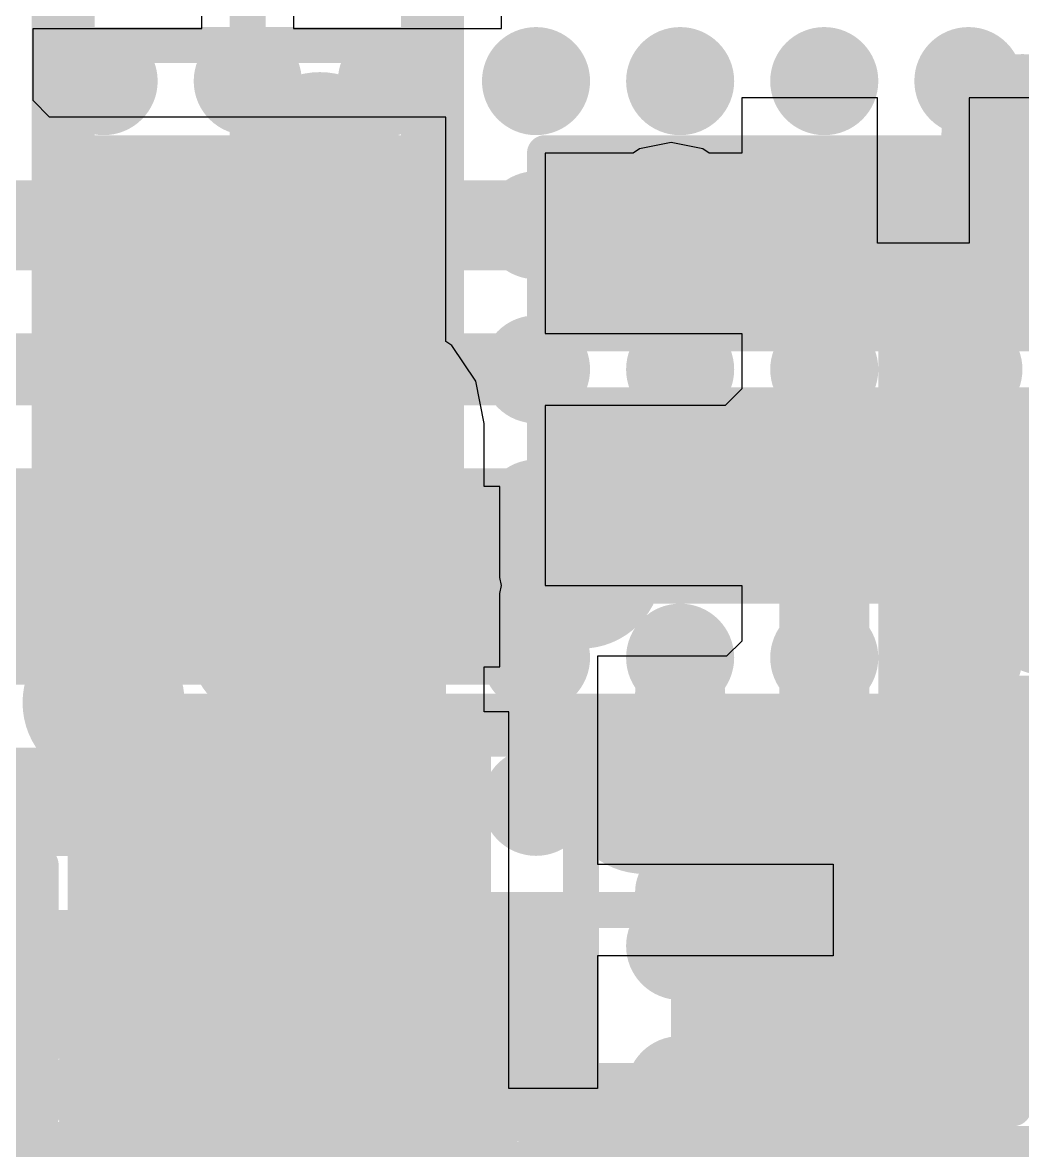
# Model space of a CAD drawing. Header units: millimetres. Extents: x 15 to 120, y 22 to 104.
# Drawn here: x 59.575 to 62.35, y 60.833 to 63.963 of the extents above; entities that cross this region are included whole.
import ezdxf

# ---------------------------------------------------------------- set-up
doc = ezdxf.new("R2010")
doc.units = ezdxf.units.MM
for name, color, linetype in [('BottomLayer', 5, 'Continuous'), ('BottomOverlay', 54, 'Continuous'), ('BottomPaste', 16, 'Continuous'), ('BottomSolder', 6, 'Continuous'), ('Mechanical13', 56, 'Continuous'), ('Mechanical15', 56, 'Continuous'), ('MultiLayer', 9, 'Continuous'), ('TopLayer', 1, 'Continuous'), ('TopPaste', 8, 'Continuous'), ('TopSolder', 216, 'Continuous')]:
    doc.layers.add(name, color=color, linetype=linetype)

msp = doc.modelspace()

# ---------------------------------------------------------------- linework, layer by layer
at = {"layer": 'BottomLayer'}
for p, q in [((60.073, 63.946), (60.073, 64.6)), ((60.327, 64.473), (60.327, 63.946)), ((60.904, 63.946), (60.904, 64.473)), ((59.604, 63.746), (59.604, 63.946)), ((59.604, 63.946), (60.073, 63.946)), ((60.327, 63.946), (60.904, 63.946)), ((59.65, 63.7), (59.604, 63.746)), ((61.948, 63.754), (61.571, 63.754)), ((61.571, 63.754), (61.571, 63.6)), ((61.948, 63.35), (61.948, 63.754)), ((62.496, 63.754), (62.202, 63.754)), ((62.202, 63.754), (62.202, 63.35)), ((60.75, 63.7), (59.65, 63.7)), ((59.65, 63.7), (59.65, 63.7)), ((59.65, 63.7), (59.65, 63.7)), ((60.75, 63.0772), (60.75, 63.7)), ((61.2872, 63.6119), (61.2693, 63.6)), ((61.375, 63.6294), (61.2872, 63.6119)), ((61.4628, 63.6119), (61.375, 63.6294)), ((61.4807, 63.6), (61.4628, 63.6119)), ((61.2693, 63.6), (61.025, 63.6)), ((61.025, 63.6), (61.025, 63.1)), ((61.571, 63.6), (61.4807, 63.6)), ((62.202, 63.35), (61.948, 63.35)), ((60.7663, 63.0663), (60.75, 63.0772)), ((61.025, 63.1), (61.571, 63.1)), ((61.571, 63.1), (61.571, 62.946)), ((60.8326, 62.9671), (60.7663, 63.0663)), ((60.8559, 62.85), (60.8326, 62.9671)), ((61.571, 62.946), (61.525, 62.9)), ((61.571, 62.946), (61.571, 62.946)), ((61.571, 62.946), (61.571, 62.946)), ((61.525, 62.9), (61.025, 62.9)), ((61.025, 62.9), (61.025, 62.4)), ((60.8559, 62.675), (60.8559, 62.85)), ((60.9, 62.675), (60.8559, 62.675)), ((60.9, 62.4222), (60.9, 62.675)), ((60.9044, 62.4), (60.9, 62.4222)), ((60.9, 62.3778), (60.9044, 62.4)), ((61.025, 62.4), (61.571, 62.4)), ((61.571, 62.4), (61.571, 62.246)), ((60.9, 62.175), (60.9, 62.3778)), ((61.571, 62.246), (61.529, 62.204)), ((61.571, 62.246), (61.571, 62.246)), ((61.571, 62.246), (61.571, 62.246)), ((61.529, 62.204), (61.171, 62.204)), ((61.171, 62.204), (61.171, 61.627)), ((60.8559, 62.05), (60.8559, 62.175)), ((60.8559, 62.175), (60.9, 62.175)), ((60.925, 62.05), (60.8559, 62.05)), ((60.925, 61.004), (60.925, 62.05)), ((61.171, 61.627), (61.825, 61.627)), ((61.825, 61.627), (61.825, 61.373)), ((61.825, 61.373), (61.171, 61.373)), ((61.171, 61.373), (61.171, 61.004)), ((61.171, 61.004), (60.925, 61.004))]:
    msp.add_line(p, q, dxfattribs=at)
for points, const_width in [([(62.45, 63.35), (62.775, 63.675)], 0.25), ([(62.075, 63.35), (62.202, 63.35)], 0.25), ([(62.075, 62.65), (62.075, 63.35)], 0.25), ([(62.075, 63.35), (62.45, 63.35)], 0.25), ([(62.202, 63.35), (62.45, 63.35)], 0.25), ([(62.45, 63.35), (62.45, 63.35)], 0.25), ([(60.2, 63.2), (60.55, 62.85)], 0.3), ([(60.55, 62.425), (60.55, 62.85)], 0.4), ([(62.075, 62.65), (62.15, 62.65)], 0.25), ([(62.075, 61.75), (62.075, 62.65)], 0.25), ([(60.55, 61.85), (60.55, 62.425)], 0.4), ([(59.25, 62.425), (59.85, 62.425)], 0.25), ([(62.1, 62.025), (62.9, 62.025)], 0.25), ([(60.2, 61.5), (60.55, 61.85)], 0.3), ([(59.05, 61.8), (59.9, 61.8)], 0.3), ([(59.9, 61.8), (60.2, 61.5)], 0.3), ([(61.825, 61.5), (62.075, 61.75)], 0.25), ([(59.975, 61.275), (60.2, 61.5)], 0.3), ([(60.2, 61.5), (60.55, 61.15)], 0.3), ([(59.225, 61.275), (59.975, 61.275)], 0.3), ([(60.55, 60.6), (60.55, 61.15)], 0.3)]:
    msp.add_lwpolyline(points, dxfattribs=dict(at, const_width=const_width))
for points, const_width in [([(61.3125, 63.4, 1), (61.4375, 63.4, 1)], 0.125), ([(61.8855, 63.35, 1), (62.0105, 63.35, 1)], 0.125), ([(62.0125, 63.35, 1), (62.1375, 63.35, 1)], 0.125), ([(62.0125, 63.35, 1), (62.1375, 63.35, 1)], 0.125), ([(62.0125, 63.35, 1), (62.1375, 63.35, 1)], 0.125), ([(62.1395, 63.35, 1), (62.2645, 63.35, 1)], 0.125), ([(62.1395, 63.35, 1), (62.2645, 63.35, 1)], 0.125), ([(62.1395, 63.35, 1), (62.2645, 63.35, 1)], 0.125), ([(62.3875, 63.35, 1), (62.5125, 63.35, 1)], 0.125), ([(62.3875, 63.35, 1), (62.5125, 63.35, 1)], 0.125), ([(62.3875, 63.35, 1), (62.5125, 63.35, 1)], 0.125), ([(62.3875, 63.35, 1), (62.5125, 63.35, 1)], 0.125), ([(62.3875, 63.35, 1), (62.5125, 63.35, 1)], 0.125), ([(60.125, 63.2, 1), (60.275, 63.2, 1)], 0.15), ([(59.9625, 62.925, 1), (60.0875, 62.925, 1)], 0.125), ([(60.2125, 62.925, 1), (60.3375, 62.925, 1)], 0.125), ([(60.45, 62.85, 1), (60.65, 62.85, 1)], 0.2), ([(60.4625, 62.925, 1), (60.5875, 62.925, 1)], 0.125), ([(60.475, 62.85, 1), (60.625, 62.85, 1)], 0.15), ([(61.2625, 62.65, 1), (61.3875, 62.65, 1)], 0.125), ([(61.8375, 62.65, 1), (61.9625, 62.65, 1)], 0.125), ([(62.0125, 62.65, 1), (62.1375, 62.65, 1)], 0.125), ([(62.0125, 62.65, 1), (62.1375, 62.65, 1)], 0.125), ([(62.0125, 62.65, 1), (62.1375, 62.65, 1)], 0.125), ([(62.0875, 62.65, 1), (62.2125, 62.65, 1)], 0.125), ([(62.0875, 62.65, 1), (62.2125, 62.65, 1)], 0.125), ([(60.45, 62.425, 1), (60.65, 62.425, 1)], 0.2), ([(60.45, 62.425, 1), (60.65, 62.425, 1)], 0.2), ([(59.7875, 62.425, 1), (59.9125, 62.425, 1)], 0.125), ([(59.6625, 62.4, 1), (59.7875, 62.4, 1)], 0.125), ([(59.9125, 62.4, 1), (60.0375, 62.4, 1)], 0.125), ([(60.3625, 62.4, 1), (60.4875, 62.4, 1)], 0.125), ([(60.6125, 62.4, 1), (60.7375, 62.4, 1)], 0.125), ([(62.0375, 62.025, 1), (62.1625, 62.025, 1)], 0.125), ([(60.45, 61.85, 1), (60.65, 61.85, 1)], 0.2), ([(60.475, 61.85, 1), (60.625, 61.85, 1)], 0.15), ([(61.7875, 61.85, 1), (61.9125, 61.85, 1)], 0.125), ([(62.0375, 61.85, 1), (62.1625, 61.85, 1)], 0.125), ([(59.825, 61.8, 1), (59.975, 61.8, 1)], 0.15), ([(59.825, 61.8, 1), (59.975, 61.8, 1)], 0.15), ([(61.5125, 61.825, 1), (61.6375, 61.825, 1)], 0.125), ([(60.1125, 61.8, 1), (60.2375, 61.8, 1)], 0.125), ([(60.5375, 61.8, 1), (60.6625, 61.8, 1)], 0.125), ([(62.0125, 61.75, 1), (62.1375, 61.75, 1)], 0.125), ([(62.0125, 61.75, 1), (62.1375, 61.75, 1)], 0.125), ([(61.5125, 61.575, 1), (61.6375, 61.575, 1)], 0.125), ([(62.0375, 61.575, 1), (62.1625, 61.575, 1)], 0.125), ([(60.0625, 61.55, 1), (60.1875, 61.55, 1)], 0.125), ([(60.125, 61.5, 1), (60.275, 61.5, 1)], 0.15), ([(60.125, 61.5, 1), (60.275, 61.5, 1)], 0.15), ([(60.125, 61.5, 1), (60.275, 61.5, 1)], 0.15), ([(60.125, 61.5, 1), (60.275, 61.5, 1)], 0.15), ([(61.7625, 61.5, 1), (61.8875, 61.5, 1)], 0.125), ([(60.3375, 61.325, 1), (60.4625, 61.325, 1)], 0.125), ([(59.9, 61.275, 1), (60.05, 61.275, 1)], 0.15), ([(59.9, 61.275, 1), (60.05, 61.275, 1)], 0.15), ([(60.475, 61.15, 1), (60.625, 61.15, 1)], 0.15), ([(60.475, 61.15, 1), (60.625, 61.15, 1)], 0.15), ([(61.6375, 61.175, 1), (61.7625, 61.175, 1)], 0.125)]:
    msp.add_lwpolyline(points, format="xyb", close=True, dxfattribs=dict(at, const_width=const_width))
for points in [[(59.75, 62.8), (60.65, 62.8), (59.75, 63.6), (60.65, 63.6)], [(61.125, 63.5), (61.125, 63.2), (61.625, 63.5), (61.625, 63.2)], [(61.825, 63.5), (61.825, 63.2), (62.325, 63.5), (62.325, 63.2)], [(61.625, 62.5), (61.625, 62.8), (61.125, 62.5), (61.125, 62.8)], [(62.325, 62.5), (62.325, 62.8), (61.825, 62.5), (61.825, 62.8)], [(60.1, 62.275), (60.1, 62.575), (59.6, 62.275), (59.6, 62.575)], [(60.8, 62.275), (60.8, 62.575), (60.3, 62.275), (60.3, 62.575)], [(60.025, 61.95), (60.025, 61.05), (60.825, 61.95), (60.825, 61.05)], [(61.425, 61.95), (61.425, 61.05), (62.225, 61.95), (62.225, 61.05)]]:
    msp.add_solid(points, dxfattribs=at)
at = {"layer": 'BottomOverlay', "const_width": 0.2}
for points in [[(59.85, 62.5749), (60.55, 62.5749)], [(59.7999, 61.15), (59.7999, 61.85)]]:
    msp.add_lwpolyline(points, dxfattribs=at)
at = {"layer": 'BottomOverlay', "const_width": 0.1}
for points in [[(59.8, 62.5749, 1), (59.9, 62.5749, 1)], [(60.5, 62.5749, 1), (60.6, 62.5749, 1)], [(59.7499, 61.85, 1), (59.8499, 61.85, 1)], [(59.7499, 61.15, 1), (59.8499, 61.15, 1)]]:
    msp.add_lwpolyline(points, format="xyb", close=True, dxfattribs=at)
at = {"layer": 'BottomPaste'}
for points in [[(59.75, 62.8), (60.65, 62.8), (59.75, 63.6), (60.65, 63.6)], [(59.75, 62.8), (60.65, 62.8), (59.75, 63.6), (60.65, 63.6)], [(61.125, 63.5), (61.125, 63.2), (61.625, 63.5), (61.625, 63.2)], [(61.125, 63.5), (61.125, 63.2), (61.625, 63.5), (61.625, 63.2)], [(61.825, 63.5), (61.825, 63.2), (62.325, 63.5), (62.325, 63.2)], [(61.825, 63.5), (61.825, 63.2), (62.325, 63.5), (62.325, 63.2)], [(61.625, 62.5), (61.625, 62.8), (61.125, 62.5), (61.125, 62.8)], [(61.625, 62.5), (61.625, 62.8), (61.125, 62.5), (61.125, 62.8)], [(62.325, 62.5), (62.325, 62.8), (61.825, 62.5), (61.825, 62.8)], [(62.325, 62.5), (62.325, 62.8), (61.825, 62.5), (61.825, 62.8)], [(60.1, 62.275), (60.1, 62.575), (59.6, 62.275), (59.6, 62.575)], [(60.1, 62.275), (60.1, 62.575), (59.6, 62.275), (59.6, 62.575)], [(60.8, 62.275), (60.8, 62.575), (60.3, 62.275), (60.3, 62.575)], [(60.8, 62.275), (60.8, 62.575), (60.3, 62.275), (60.3, 62.575)], [(60.025, 61.95), (60.025, 61.05), (60.825, 61.95), (60.825, 61.05)], [(60.025, 61.95), (60.025, 61.05), (60.825, 61.95), (60.825, 61.05)], [(61.425, 61.95), (61.425, 61.05), (62.225, 61.95), (62.225, 61.05)], [(61.425, 61.95), (61.425, 61.05), (62.225, 61.95), (62.225, 61.05)]]:
    msp.add_solid(points, dxfattribs=at)
at = {"layer": 'BottomSolder'}
for points in [[(59.7, 62.75), (60.7, 62.75), (59.7, 63.65), (60.7, 63.65)], [(59.7, 62.75), (60.7, 62.75), (59.7, 63.65), (60.7, 63.65)], [(61.075, 63.55), (61.075, 63.15), (61.675, 63.55), (61.675, 63.15)], [(61.075, 63.55), (61.075, 63.15), (61.675, 63.55), (61.675, 63.15)], [(61.775, 63.55), (61.775, 63.15), (62.375, 63.55), (62.375, 63.15)], [(61.775, 63.55), (61.775, 63.15), (62.375, 63.55), (62.375, 63.15)], [(61.675, 62.45), (61.675, 62.85), (61.075, 62.45), (61.075, 62.85)], [(61.675, 62.45), (61.675, 62.85), (61.075, 62.45), (61.075, 62.85)], [(62.375, 62.45), (62.375, 62.85), (61.775, 62.45), (61.775, 62.85)], [(62.375, 62.45), (62.375, 62.85), (61.775, 62.45), (61.775, 62.85)], [(60.15, 62.225), (60.15, 62.625), (59.55, 62.225), (59.55, 62.625)], [(60.15, 62.225), (60.15, 62.625), (59.55, 62.225), (59.55, 62.625)], [(60.85, 62.225), (60.85, 62.625), (60.25, 62.225), (60.25, 62.625)], [(60.85, 62.225), (60.85, 62.625), (60.25, 62.225), (60.25, 62.625)], [(59.975, 62), (59.975, 61), (60.875, 62), (60.875, 61)], [(59.975, 62), (59.975, 61), (60.875, 62), (60.875, 61)], [(61.375, 62), (61.375, 61), (62.275, 62), (62.275, 61)], [(61.375, 62), (61.375, 61), (62.275, 62), (62.275, 61)], [(59.575, 60.975), (59.575, 61.575), (58.875, 60.975), (58.875, 61.575)], [(59.575, 60.975), (59.575, 61.575), (58.875, 60.975), (58.875, 61.575)]]:
    msp.add_solid(points, dxfattribs=at)
at = {"layer": 'Mechanical13', "const_width": 0.1}
for points in [[(59.725, 63.025), (59.725, 64.775)], [(60.675, 63.025), (60.675, 64.775)], [(61.41, 63.185), (61.41, 63.515)], [(61.41, 63.515), (62.04, 63.515)], [(62.04, 63.185), (62.04, 63.515)], [(61.41, 63.185), (62.04, 63.185)], [(59.725, 63.025), (60.675, 63.025)], [(61.41, 62.815), (62.04, 62.815)], [(61.41, 62.485), (61.41, 62.815)], [(62.04, 62.485), (62.04, 62.815)], [(59.885, 62.26), (59.885, 62.59)], [(59.885, 62.59), (60.515, 62.59)], [(60.515, 62.26), (60.515, 62.59)], [(61.41, 62.485), (62.04, 62.485)], [(59.885, 62.26), (60.515, 62.26)], [(60.25, 61.975), (62, 61.975)], [(60.25, 61.025), (60.25, 61.975)], [(62, 61.025), (62, 61.975)], [(60.25, 61.025), (62, 61.025)]]:
    msp.add_lwpolyline(points, dxfattribs=at)
at = {"layer": 'Mechanical13', "const_width": 0.05}
for points in [[(61.385, 63.515, 1), (61.435, 63.515, 1)], [(61.385, 63.515, 1), (61.435, 63.515, 1)], [(62.015, 63.515, 1), (62.065, 63.515, 1)], [(62.015, 63.515, 1), (62.065, 63.515, 1)], [(61.385, 63.185, 1), (61.435, 63.185, 1)], [(61.385, 63.185, 1), (61.435, 63.185, 1)], [(62.015, 63.185, 1), (62.065, 63.185, 1)], [(62.015, 63.185, 1), (62.065, 63.185, 1)], [(59.7, 63.025, 1), (59.75, 63.025, 1)], [(59.7, 63.025, 1), (59.75, 63.025, 1)], [(60.65, 63.025, 1), (60.7, 63.025, 1)], [(60.65, 63.025, 1), (60.7, 63.025, 1)], [(61.385, 62.815, 1), (61.435, 62.815, 1)], [(61.385, 62.815, 1), (61.435, 62.815, 1)], [(62.015, 62.815, 1), (62.065, 62.815, 1)], [(62.015, 62.815, 1), (62.065, 62.815, 1)], [(59.86, 62.59, 1), (59.91, 62.59, 1)], [(59.86, 62.59, 1), (59.91, 62.59, 1)], [(60.49, 62.59, 1), (60.54, 62.59, 1)], [(60.49, 62.59, 1), (60.54, 62.59, 1)], [(61.385, 62.485, 1), (61.435, 62.485, 1)], [(61.385, 62.485, 1), (61.435, 62.485, 1)], [(62.015, 62.485, 1), (62.065, 62.485, 1)], [(62.015, 62.485, 1), (62.065, 62.485, 1)], [(59.86, 62.26, 1), (59.91, 62.26, 1)], [(59.86, 62.26, 1), (59.91, 62.26, 1)], [(60.49, 62.26, 1), (60.54, 62.26, 1)], [(60.49, 62.26, 1), (60.54, 62.26, 1)], [(60.225, 61.975, 1), (60.275, 61.975, 1)], [(60.225, 61.975, 1), (60.275, 61.975, 1)], [(61.975, 61.975, 1), (62.025, 61.975, 1)], [(61.975, 61.975, 1), (62.025, 61.975, 1)], [(60.225, 61.025, 1), (60.275, 61.025, 1)], [(60.225, 61.025, 1), (60.275, 61.025, 1)], [(61.975, 61.025, 1), (62.025, 61.025, 1)], [(61.975, 61.025, 1), (62.025, 61.025, 1)]]:
    msp.add_lwpolyline(points, format="xyb", close=True, dxfattribs=at)
at = {"layer": 'Mechanical15', "const_width": 0.1}
for points in [[(59.65, 62.7), (59.65, 65.1)], [(60.75, 62.7), (60.75, 65.1)], [(60.2, 63.425), (60.2, 64.375)], [(59.725, 63.9), (60.675, 63.9)], [(61.025, 63.1), (61.025, 63.6)], [(61.025, 63.6), (62.425, 63.6)], [(61.725, 63.185), (61.725, 63.515)], [(61.56, 63.35), (61.89, 63.35)], [(61.025, 63.1), (62.425, 63.1)], [(61.025, 62.9), (62.425, 62.9)], [(61.025, 62.4), (61.025, 62.9)], [(61.725, 62.485), (61.725, 62.815)], [(59.65, 62.7), (60.75, 62.7)], [(59.5, 62.675), (60.9, 62.675)], [(60.9, 62.175), (60.9, 62.675)], [(61.56, 62.65), (61.89, 62.65)], [(60.2, 62.26), (60.2, 62.59)], [(60.035, 62.425), (60.365, 62.425)], [(61.025, 62.4), (62.425, 62.4)], [(59.5, 62.175), (60.9, 62.175)], [(59.925, 62.05), (62.325, 62.05)], [(59.925, 60.95), (59.925, 62.05)], [(62.325, 60.95), (62.325, 62.05)], [(61.125, 61.025), (61.125, 61.975)], [(57.825, 61.625), (59.625, 61.625)], [(59.625, 60.925), (59.625, 61.625)], [(60.65, 61.5), (61.6, 61.5)], [(57.825, 60.925), (59.625, 60.925)], [(59.925, 60.95), (62.325, 60.95)], [(59.5, 60.85), (60.9, 60.85)], [(60.9, 60.35), (60.9, 60.85)], [(61, 60.35), (61, 60.85)], [(61, 60.85), (62.4, 60.85)], [(62.4, 60.35), (62.4, 60.85)]]:
    msp.add_lwpolyline(points, dxfattribs=at)
at = {"layer": 'Mechanical15', "const_width": 0.05}
for points in [[(59.7, 63.9, 1), (59.75, 63.9, 1)], [(60.65, 63.9, 1), (60.7, 63.9, 1)], [(61, 63.6, 1), (61.05, 63.6, 1)], [(61, 63.6, 1), (61.05, 63.6, 1)], [(61.7, 63.515, 1), (61.75, 63.515, 1)], [(60.175, 63.425, 1), (60.225, 63.425, 1)], [(61.535, 63.35, 1), (61.585, 63.35, 1)], [(61.865, 63.35, 1), (61.915, 63.35, 1)], [(61.7, 63.185, 1), (61.75, 63.185, 1)], [(61, 63.1, 1), (61.05, 63.1, 1)], [(61, 63.1, 1), (61.05, 63.1, 1)], [(61, 62.9, 1), (61.05, 62.9, 1)], [(61, 62.9, 1), (61.05, 62.9, 1)], [(61.7, 62.815, 1), (61.75, 62.815, 1)], [(59.625, 62.7, 1), (59.675, 62.7, 1)], [(59.625, 62.7, 1), (59.675, 62.7, 1)], [(60.725, 62.7, 1), (60.775, 62.7, 1)], [(60.725, 62.7, 1), (60.775, 62.7, 1)], [(60.875, 62.675, 1), (60.925, 62.675, 1)], [(60.875, 62.675, 1), (60.925, 62.675, 1)], [(61.535, 62.65, 1), (61.585, 62.65, 1)], [(61.865, 62.65, 1), (61.915, 62.65, 1)], [(60.175, 62.59, 1), (60.225, 62.59, 1)], [(61.7, 62.485, 1), (61.75, 62.485, 1)], [(60.01, 62.425, 1), (60.06, 62.425, 1)], [(60.34, 62.425, 1), (60.39, 62.425, 1)], [(61, 62.4, 1), (61.05, 62.4, 1)], [(61, 62.4, 1), (61.05, 62.4, 1)], [(60.175, 62.26, 1), (60.225, 62.26, 1)], [(60.875, 62.175, 1), (60.925, 62.175, 1)], [(60.875, 62.175, 1), (60.925, 62.175, 1)], [(59.9, 62.05, 1), (59.95, 62.05, 1)], [(59.9, 62.05, 1), (59.95, 62.05, 1)], [(62.3, 62.05, 1), (62.35, 62.05, 1)], [(62.3, 62.05, 1), (62.35, 62.05, 1)], [(61.1, 61.975, 1), (61.15, 61.975, 1)], [(59.6, 61.625, 1), (59.65, 61.625, 1)], [(59.6, 61.625, 1), (59.65, 61.625, 1)], [(60.625, 61.5, 1), (60.675, 61.5, 1)], [(61.575, 61.5, 1), (61.625, 61.5, 1)], [(61.1, 61.025, 1), (61.15, 61.025, 1)], [(59.6, 60.925, 1), (59.65, 60.925, 1)], [(59.6, 60.925, 1), (59.65, 60.925, 1)], [(59.9, 60.95, 1), (59.95, 60.95, 1)], [(59.9, 60.95, 1), (59.95, 60.95, 1)], [(62.3, 60.95, 1), (62.35, 60.95, 1)], [(62.3, 60.95, 1), (62.35, 60.95, 1)], [(60.875, 60.85, 1), (60.925, 60.85, 1)], [(60.875, 60.85, 1), (60.925, 60.85, 1)], [(60.975, 60.85, 1), (61.025, 60.85, 1)], [(60.975, 60.85, 1), (61.025, 60.85, 1)]]:
    msp.add_lwpolyline(points, format="xyb", close=True, dxfattribs=at)
at = {"layer": 'MultiLayer'}
for points, const_width in [([(59.7375, 63.8, 1), (59.8625, 63.8, 1)], 0.125), ([(60.1375, 63.8, 1), (60.2625, 63.8, 1)], 0.125), ([(60.5375, 63.8, 1), (60.6625, 63.8, 1)], 0.125), ([(60.9375, 63.8, 1), (61.0625, 63.8, 1)], 0.125), ([(61.3375, 63.8, 1), (61.4625, 63.8, 1)], 0.125), ([(61.7375, 63.8, 1), (61.8625, 63.8, 1)], 0.125), ([(62.1375, 63.8, 1), (62.2625, 63.8, 1)], 0.125), ([(62.2375, 63.65, 1), (62.4625, 63.65, 1)], 0.225), ([(60.2875, 63.6, 1), (60.5125, 63.6, 1)], 0.225), ([(61.5625, 63.425, 1), (61.7875, 63.425, 1)], 0.225), ([(59.7375, 63.4, 1), (59.8625, 63.4, 1)], 0.125), ([(60.1375, 63.4, 1), (60.2625, 63.4, 1)], 0.125), ([(60.5375, 63.4, 1), (60.6625, 63.4, 1)], 0.125), ([(60.9375, 63.4, 1), (61.0625, 63.4, 1)], 0.125), ([(61.3125, 63.4, 1), (61.4375, 63.4, 1)], 0.125), ([(61.3375, 63.4, 1), (61.4625, 63.4, 1)], 0.125), ([(61.7375, 63.4, 1), (61.8625, 63.4, 1)], 0.125), ([(62.1375, 63.4, 1), (62.2625, 63.4, 1)], 0.125), ([(60.3375, 63.325, 1), (60.4625, 63.325, 1)], 0.125), ([(61.8855, 63.35, 1), (62.0105, 63.35, 1)], 0.125), ([(62.1395, 63.35, 1), (62.2645, 63.35, 1)], 0.125), ([(59.7375, 63, 1), (59.8625, 63, 1)], 0.125), ([(60.1125, 63, 1), (60.2375, 63, 1)], 0.125), ([(60.3875, 63, 1), (60.5125, 63, 1)], 0.125), ([(60.9375, 63, 1), (61.0625, 63, 1)], 0.125), ([(61.3375, 63, 1), (61.4625, 63, 1)], 0.125), ([(61.7375, 63, 1), (61.8625, 63, 1)], 0.125), ([(62.1375, 63, 1), (62.2625, 63, 1)], 0.125), ([(59.9625, 62.925, 1), (60.0875, 62.925, 1)], 0.125), ([(60.2125, 62.925, 1), (60.3375, 62.925, 1)], 0.125), ([(60.4625, 62.925, 1), (60.5875, 62.925, 1)], 0.125), ([(61.2625, 62.65, 1), (61.3875, 62.65, 1)], 0.125), ([(61.8375, 62.65, 1), (61.9625, 62.65, 1)], 0.125), ([(62.0875, 62.65, 1), (62.2125, 62.65, 1)], 0.125), ([(59.7375, 62.6, 1), (59.8625, 62.6, 1)], 0.125), ([(60.1375, 62.6, 1), (60.2625, 62.6, 1)], 0.125), ([(60.5375, 62.6, 1), (60.6625, 62.6, 1)], 0.125), ([(60.9375, 62.6, 1), (61.0625, 62.6, 1)], 0.125), ([(61.3375, 62.6, 1), (61.4625, 62.6, 1)], 0.125), ([(61.7375, 62.6, 1), (61.8625, 62.6, 1)], 0.125), ([(62.1375, 62.6, 1), (62.2625, 62.6, 1)], 0.125), ([(61.0125, 62.45, 1), (61.2375, 62.45, 1)], 0.225), ([(62.3125, 62.375, 1), (62.5375, 62.375, 1)], 0.225), ([(59.6625, 62.4, 1), (59.7875, 62.4, 1)], 0.125), ([(59.9125, 62.4, 1), (60.0375, 62.4, 1)], 0.125), ([(60.3625, 62.4, 1), (60.4875, 62.4, 1)], 0.125), ([(60.6125, 62.4, 1), (60.7375, 62.4, 1)], 0.125), ([(59.7375, 62.2, 1), (59.8625, 62.2, 1)], 0.125), ([(60.1375, 62.2, 1), (60.2625, 62.2, 1)], 0.125), ([(60.5375, 62.2, 1), (60.6625, 62.2, 1)], 0.125), ([(60.9375, 62.2, 1), (61.0625, 62.2, 1)], 0.125), ([(61.7375, 62.2, 1), (61.8625, 62.2, 1)], 0.125), ([(62.1375, 62.2, 1), (62.2625, 62.2, 1)], 0.125), ([(59.6875, 62.075, 1), (59.9125, 62.075, 1)], 0.225), ([(60.2875, 62, 1), (60.5125, 62, 1)], 0.225), ([(61.3375, 62.1, 1), (61.4625, 62.1, 1)], 0.125), ([(61.1875, 61.825, 1), (61.4125, 61.825, 1)], 0.225), ([(61.7875, 61.85, 1), (61.9125, 61.85, 1)], 0.125), ([(62.0375, 61.85, 1), (62.1625, 61.85, 1)], 0.125), ([(61.5125, 61.825, 1), (61.6375, 61.825, 1)], 0.125), ([(59.7375, 61.8, 1), (59.8625, 61.8, 1)], 0.125), ([(60.1125, 61.8, 1), (60.2375, 61.8, 1)], 0.125), ([(60.1375, 61.8, 1), (60.2625, 61.8, 1)], 0.125), ([(60.5375, 61.8, 1), (60.6625, 61.8, 1)], 0.125), ([(60.5375, 61.8, 1), (60.6625, 61.8, 1)], 0.125), ([(61.7375, 61.8, 1), (61.8625, 61.8, 1)], 0.125), ([(62.1375, 61.8, 1), (62.2625, 61.8, 1)], 0.125), ([(60.2875, 61.6, 1), (60.5125, 61.6, 1)], 0.225), ([(61.8875, 61.6, 1), (62.1125, 61.6, 1)], 0.225), ([(61.5125, 61.575, 1), (61.6375, 61.575, 1)], 0.125), ([(62.0375, 61.575, 1), (62.1625, 61.575, 1)], 0.125), ([(60.0625, 61.55, 1), (60.1875, 61.55, 1)], 0.125), ([(61.3375, 61.55, 1), (61.4625, 61.55, 1)], 0.125), ([(60.1375, 61.4, 1), (60.2625, 61.4, 1)], 0.125), ([(60.5375, 61.4, 1), (60.6625, 61.4, 1)], 0.125), ([(60.9375, 61.4, 1), (61.0625, 61.4, 1)], 0.125), ([(61.7375, 61.4, 1), (61.8625, 61.4, 1)], 0.125), ([(62.1375, 61.4, 1), (62.2625, 61.4, 1)], 0.125), ([(59.6875, 61.275, 1), (59.9125, 61.275, 1)], 0.225), ([(60.3375, 61.325, 1), (60.4625, 61.325, 1)], 0.125), ([(61.8875, 61.2, 1), (62.1125, 61.2, 1)], 0.225), ([(61.6375, 61.175, 1), (61.7625, 61.175, 1)], 0.125), ([(59.7375, 61, 1), (59.8625, 61, 1)], 0.125), ([(60.1375, 61, 1), (60.2625, 61, 1)], 0.125), ([(60.5375, 61, 1), (60.6625, 61, 1)], 0.125), ([(60.9375, 61, 1), (61.0625, 61, 1)], 0.125), ([(61.3375, 61, 1), (61.4625, 61, 1)], 0.125), ([(61.7375, 61, 1), (61.8625, 61, 1)], 0.125), ([(62.1375, 61, 1), (62.2625, 61, 1)], 0.125), ([(60.2875, 60.8, 1), (60.5125, 60.8, 1)], 0.225), ([(61.8875, 60.8, 1), (62.1125, 60.8, 1)], 0.225), ([(59.6875, 60.725, 1), (59.9125, 60.725, 1)], 0.225), ([(61.2875, 60.725, 1), (61.5125, 60.725, 1)], 0.225)]:
    msp.add_lwpolyline(points, format="xyb", close=True, dxfattribs=dict(at, const_width=const_width))
at = {"layer": 'TopLayer'}
for points, const_width in [([(59.725, 63.8, 1), (59.875, 63.8, 1)], 0.15), ([(60.125, 63.8, 1), (60.275, 63.8, 1)], 0.15), ([(60.525, 63.8, 1), (60.675, 63.8, 1)], 0.15), ([(60.925, 63.8, 1), (61.075, 63.8, 1)], 0.15), ([(61.325, 63.8, 1), (61.475, 63.8, 1)], 0.15), ([(61.725, 63.8, 1), (61.875, 63.8, 1)], 0.15), ([(62.125, 63.8, 1), (62.275, 63.8, 1)], 0.15), ([(59.7375, 63.8, 1), (59.8625, 63.8, 1)], 0.125), ([(59.725, 63.4, 1), (59.875, 63.4, 1)], 0.15), ([(60.125, 63.4, 1), (60.275, 63.4, 1)], 0.15), ([(60.525, 63.4, 1), (60.675, 63.4, 1)], 0.15), ([(60.5392, 63.4269, 1), (60.6642, 63.4269, 1)], 0.125), ([(60.925, 63.4, 1), (61.075, 63.4, 1)], 0.15), ([(61.325, 63.4, 1), (61.475, 63.4, 1)], 0.15), ([(61.725, 63.4, 1), (61.875, 63.4, 1)], 0.15), ([(62.125, 63.4, 1), (62.275, 63.4, 1)], 0.15), ([(59.7375, 63.4, 1), (59.8625, 63.4, 1)], 0.125), ([(59.7375, 63.4, 1), (59.8625, 63.4, 1)], 0.125), ([(59.7375, 63.4, 1), (59.8625, 63.4, 1)], 0.125), ([(60.1375, 63.4, 1), (60.2625, 63.4, 1)], 0.125), ([(60.1375, 63.4, 1), (60.2625, 63.4, 1)], 0.125), ([(60.1375, 63.4, 1), (60.2625, 63.4, 1)], 0.125), ([(60.1375, 63.4, 1), (60.2625, 63.4, 1)], 0.125), ([(60.1375, 63.4, 1), (60.2625, 63.4, 1)], 0.125), ([(60.5375, 63.4, 1), (60.6625, 63.4, 1)], 0.125), ([(60.5375, 63.4, 1), (60.6625, 63.4, 1)], 0.125), ([(60.5375, 63.4, 1), (60.6625, 63.4, 1)], 0.125), ([(60.5375, 63.4, 1), (60.6625, 63.4, 1)], 0.125), ([(60.5392, 63.4017, 1), (60.6642, 63.4017, 1)], 0.125), ([(60.5392, 63.4017, 1), (60.6642, 63.4017, 1)], 0.125), ([(60.9375, 63.4, 1), (61.0625, 63.4, 1)], 0.125), ([(60.9375, 63.4, 1), (61.0625, 63.4, 1)], 0.125), ([(60.9375, 63.4, 1), (61.0625, 63.4, 1)], 0.125), ([(60.9375, 63.4, 1), (61.0625, 63.4, 1)], 0.125), ([(61.3375, 63.4, 1), (61.4625, 63.4, 1)], 0.125), ([(59.725, 63, 1), (59.875, 63, 1)], 0.15), ([(60.125, 63, 1), (60.275, 63, 1)], 0.15), ([(60.525, 63, 1), (60.675, 63, 1)], 0.15), ([(60.925, 63, 1), (61.075, 63, 1)], 0.15), ([(61.325, 63, 1), (61.475, 63, 1)], 0.15), ([(61.725, 63, 1), (61.875, 63, 1)], 0.15), ([(62.125, 63, 1), (62.275, 63, 1)], 0.15), ([(59.7375, 63, 1), (59.8625, 63, 1)], 0.125), ([(60.1125, 63, 1), (60.2375, 63, 1)], 0.125), ([(60.3875, 63, 1), (60.5125, 63, 1)], 0.125), ([(60.9375, 63, 1), (61.0625, 63, 1)], 0.125), ([(61.3375, 63, 1), (61.4625, 63, 1)], 0.125), ([(59.75, 63, 1), (59.85, 63, 1)], 0.1), ([(59.75, 63, 1), (59.85, 63, 1)], 0.1), ([(60.15, 63, 1), (60.25, 63, 1)], 0.1), ([(60.15, 63, 1), (60.25, 63, 1)], 0.1), ([(60.55, 63, 1), (60.65, 63, 1)], 0.1), ([(60.55, 63, 1), (60.65, 63, 1)], 0.1), ([(60.95, 63, 1), (61.05, 63, 1)], 0.1), ([(60.975, 63, 1), (61.025, 63, 1)], 0.05), ([(59.725, 62.6, 1), (59.875, 62.6, 1)], 0.15), ([(60.125, 62.6, 1), (60.275, 62.6, 1)], 0.15), ([(60.525, 62.6, 1), (60.675, 62.6, 1)], 0.15), ([(60.925, 62.6, 1), (61.075, 62.6, 1)], 0.15), ([(61.325, 62.6, 1), (61.475, 62.6, 1)], 0.15), ([(61.725, 62.6, 1), (61.875, 62.6, 1)], 0.15), ([(62.125, 62.6, 1), (62.275, 62.6, 1)], 0.15), ([(59.7375, 62.6, 1), (59.8625, 62.6, 1)], 0.125), ([(59.7375, 62.6, 1), (59.8625, 62.6, 1)], 0.125), ([(59.7375, 62.6, 1), (59.8625, 62.6, 1)], 0.125), ([(60.1375, 62.6, 1), (60.2625, 62.6, 1)], 0.125), ([(60.1375, 62.6, 1), (60.2625, 62.6, 1)], 0.125), ([(60.1375, 62.6, 1), (60.2625, 62.6, 1)], 0.125), ([(60.5375, 62.6, 1), (60.6625, 62.6, 1)], 0.125), ([(60.5375, 62.6, 1), (60.6625, 62.6, 1)], 0.125), ([(60.5375, 62.6, 1), (60.6625, 62.6, 1)], 0.125), ([(60.9375, 62.6, 1), (61.0625, 62.6, 1)], 0.125), ([(60.9375, 62.6, 1), (61.0625, 62.6, 1)], 0.125), ([(61.3375, 62.6, 1), (61.4625, 62.6, 1)], 0.125), ([(61.7375, 62.6, 1), (61.8625, 62.6, 1)], 0.125), ([(61.7375, 62.6, 1), (61.8625, 62.6, 1)], 0.125), ([(61.375, 62.6, 1), (61.425, 62.6, 1)], 0.05), ([(61.375, 62.6, 1), (61.425, 62.6, 1)], 0.05), ([(61.375, 62.6, 1), (61.425, 62.6, 1)], 0.05), ([(59.725, 62.2, 1), (59.875, 62.2, 1)], 0.15), ([(60.125, 62.2, 1), (60.275, 62.2, 1)], 0.15), ([(60.525, 62.2, 1), (60.675, 62.2, 1)], 0.15), ([(60.925, 62.2, 1), (61.075, 62.2, 1)], 0.15), ([(61.325, 62.2, 1), (61.475, 62.2, 1)], 0.15), ([(61.725, 62.2, 1), (61.875, 62.2, 1)], 0.15), ([(62.125, 62.2, 1), (62.275, 62.2, 1)], 0.15), ([(59.7375, 62.2, 1), (59.8625, 62.2, 1)], 0.125), ([(59.7375, 62.2, 1), (59.8625, 62.2, 1)], 0.125), ([(59.7375, 62.2, 1), (59.8625, 62.2, 1)], 0.125), ([(60.1375, 62.2, 1), (60.2625, 62.2, 1)], 0.125), ([(60.5375, 62.2, 1), (60.6625, 62.2, 1)], 0.125), ([(60.9375, 62.2, 1), (61.0625, 62.2, 1)], 0.125), ([(61.7375, 62.2, 1), (61.8625, 62.2, 1)], 0.125), ([(61.7375, 62.2, 1), (61.8625, 62.2, 1)], 0.125), ([(61.7375, 62.2, 1), (61.8625, 62.2, 1)], 0.125), ([(60.15, 62.2, 1), (60.25, 62.2, 1)], 0.1), ([(60.15, 62.2, 1), (60.25, 62.2, 1)], 0.1), ([(60.55, 62.2, 1), (60.65, 62.2, 1)], 0.1), ([(60.55, 62.2, 1), (60.65, 62.2, 1)], 0.1), ([(61.35, 62.2, 1), (61.45, 62.2, 1)], 0.1), ([(61.3375, 62.1, 1), (61.4625, 62.1, 1)], 0.125), ([(59.725, 61.8, 1), (59.875, 61.8, 1)], 0.15), ([(60.125, 61.8, 1), (60.275, 61.8, 1)], 0.15), ([(60.525, 61.8, 1), (60.675, 61.8, 1)], 0.15), ([(60.925, 61.8, 1), (61.075, 61.8, 1)], 0.15), ([(61.325, 61.8, 1), (61.475, 61.8, 1)], 0.15), ([(61.725, 61.8, 1), (61.875, 61.8, 1)], 0.15), ([(62.125, 61.8, 1), (62.275, 61.8, 1)], 0.15), ([(59.7375, 61.8, 1), (59.8625, 61.8, 1)], 0.125), ([(59.7375, 61.8, 1), (59.8625, 61.8, 1)], 0.125), ([(60.1375, 61.8, 1), (60.2625, 61.8, 1)], 0.125), ([(60.5375, 61.8, 1), (60.6625, 61.8, 1)], 0.125), ([(61.7375, 61.8, 1), (61.8625, 61.8, 1)], 0.125), ([(61.7375, 61.8, 1), (61.8625, 61.8, 1)], 0.125), ([(61.7375, 61.8, 1), (61.8625, 61.8, 1)], 0.125), ([(60.15, 61.8, 1), (60.25, 61.8, 1)], 0.1), ([(60.15, 61.8, 1), (60.25, 61.8, 1)], 0.1), ([(60.15, 61.8, 1), (60.25, 61.8, 1)], 0.1), ([(60.55, 61.8, 1), (60.65, 61.8, 1)], 0.1), ([(60.55, 61.8, 1), (60.65, 61.8, 1)], 0.1), ([(60.55, 61.8, 1), (60.65, 61.8, 1)], 0.1), ([(61.35, 61.8, 1), (61.45, 61.8, 1)], 0.1), ([(61.35, 61.8, 1), (61.45, 61.8, 1)], 0.1), ([(61.3375, 61.55, 1), (61.4625, 61.55, 1)], 0.125), ([(60.125, 61.4, 1), (60.275, 61.4, 1)], 0.15), ([(60.525, 61.4, 1), (60.675, 61.4, 1)], 0.15), ([(60.925, 61.4, 1), (61.075, 61.4, 1)], 0.15), ([(61.325, 61.4, 1), (61.475, 61.4, 1)], 0.15), ([(61.725, 61.4, 1), (61.875, 61.4, 1)], 0.15), ([(62.125, 61.4, 1), (62.275, 61.4, 1)], 0.15), ([(60.1375, 61.4, 1), (60.2625, 61.4, 1)], 0.125), ([(60.5375, 61.4, 1), (60.6625, 61.4, 1)], 0.125), ([(60.9375, 61.4, 1), (61.0625, 61.4, 1)], 0.125), ([(60.9375, 61.4, 1), (61.0625, 61.4, 1)], 0.125), ([(61.7375, 61.4, 1), (61.8625, 61.4, 1)], 0.125), ([(61.7375, 61.4, 1), (61.8625, 61.4, 1)], 0.125), ([(61.7375, 61.4, 1), (61.8625, 61.4, 1)], 0.125), ([(60.15, 61.4, 1), (60.25, 61.4, 1)], 0.1), ([(60.15, 61.4, 1), (60.25, 61.4, 1)], 0.1), ([(60.15, 61.4, 1), (60.25, 61.4, 1)], 0.1), ([(60.15, 61.4, 1), (60.25, 61.4, 1)], 0.1), ([(60.55, 61.4, 1), (60.65, 61.4, 1)], 0.1), ([(60.55, 61.4, 1), (60.65, 61.4, 1)], 0.1), ([(60.55, 61.4, 1), (60.65, 61.4, 1)], 0.1), ([(61.35, 61.4, 1), (61.45, 61.4, 1)], 0.1), ([(59.725, 61, 1), (59.875, 61, 1)], 0.15), ([(60.125, 61, 1), (60.275, 61, 1)], 0.15), ([(60.525, 61, 1), (60.675, 61, 1)], 0.15), ([(60.925, 61, 1), (61.075, 61, 1)], 0.15), ([(61.325, 61, 1), (61.475, 61, 1)], 0.15), ([(61.725, 61, 1), (61.875, 61, 1)], 0.15), ([(62.125, 61, 1), (62.275, 61, 1)], 0.15), ([(59.7375, 61, 1), (59.8625, 61, 1)], 0.125), ([(60.1375, 61, 1), (60.2625, 61, 1)], 0.125), ([(60.15, 61, 1), (60.25, 61, 1)], 0.1), ([(60.15, 61, 1), (60.25, 61, 1)], 0.1), ([(60.15, 61, 1), (60.25, 61, 1)], 0.1), ([(60.5375, 61, 1), (60.6625, 61, 1)], 0.125), ([(60.55, 61, 1), (60.65, 61, 1)], 0.1), ([(60.55, 61, 1), (60.65, 61, 1)], 0.1), ([(60.55, 61, 1), (60.65, 61, 1)], 0.1), ([(60.9375, 61, 1), (61.0625, 61, 1)], 0.125), ([(60.9375, 61, 1), (61.0625, 61, 1)], 0.125), ([(61.3375, 61, 1), (61.4625, 61, 1)], 0.125), ([(61.7375, 61, 1), (61.8625, 61, 1)], 0.125), ([(61.7375, 61, 1), (61.8625, 61, 1)], 0.125), ([(61.7375, 61, 1), (61.8625, 61, 1)], 0.125)]:
    msp.add_lwpolyline(points, format="xyb", close=True, dxfattribs=dict(at, const_width=const_width))
for points, const_width in [([(60.6017, 63.4017), (60.6017, 63.4269)], 0.25), ([(59.4, 63.4), (59.8, 63.4)], 0.25), ([(59.8, 63.4), (60.2, 63.4)], 0.25), ([(60.2, 63.4), (60.2, 63.4)], 0.25), ([(60.2, 63.4), (60.6, 63.4)], 0.25), ([(60.6, 63.4), (60.6017, 63.4017)], 0.25), ([(60.6, 63.4), (61, 63.4)], 0.25), ([(61, 63.4), (61, 63.4)], 0.25), ([(59.4, 63), (59.8, 63)], 0.2), ([(59.8, 63), (60.2, 63)], 0.2), ([(60.2, 63), (60.6, 63)], 0.2), ([(60.6, 63), (61, 63)], 0.2), ([(61, 63), (61.4, 62.6)], 0.1), ([(59.8, 62.6), (60.2, 62.6)], 0.25), ([(59.8, 62.2), (59.8, 62.6)], 0.25), ([(60.2, 62.6), (60.6, 62.6)], 0.25), ([(60.6, 62.6), (61, 62.6)], 0.25), ([(61.8, 62.2), (61.8, 62.6)], 0.25), ([(61.4, 62.6), (61.4, 62.6)], 0.1), ([(59.8, 61.8), (59.8, 62.2)], 0.25), ([(61.8, 61.8), (61.8, 62.2)], 0.25), ([(60.2, 61.8), (60.2, 62.2)], 0.2), ([(60.2, 62.2), (60.6, 62.2)], 0.2), ([(60.6, 61.8), (60.6, 62.2)], 0.2), ([(61.4, 61.8), (61.4, 62.2)], 0.2), ([(61.8, 61.4), (61.8, 61.8)], 0.25), ([(60.2, 61.4), (60.2, 61.8)], 0.2), ([(60.2, 61.8), (60.6, 61.8)], 0.2), ([(60.6, 61.4), (60.6, 61.8)], 0.2), ([(61.4, 61.4), (61.4, 61.8)], 0.2), ([(61, 61), (61, 61.4)], 0.25), ([(61.8, 61), (61.8, 61.4)], 0.25), ([(59.4, 61.4), (60.2, 61.4)], 0.2), ([(60.2, 61), (60.2, 61.4)], 0.2), ([(60.2, 61.4), (60.6, 61.4)], 0.2), ([(60.6, 61), (60.6, 61.4)], 0.2), ([(60.2, 60.6), (60.2, 61)], 0.2), ([(60.2, 61), (60.6, 61)], 0.2), ([(60.6, 60.6), (60.6, 61)], 0.2), ([(61.8, 60.6), (61.8, 61)], 0.25)]:
    msp.add_lwpolyline(points, dxfattribs=dict(at, const_width=const_width))
at = {"layer": 'TopPaste', "const_width": 0.15}
for points in [[(59.725, 63.8, 1), (59.875, 63.8, 1)], [(59.725, 63.8, 1), (59.875, 63.8, 1)], [(60.125, 63.8, 1), (60.275, 63.8, 1)], [(60.125, 63.8, 1), (60.275, 63.8, 1)], [(60.525, 63.8, 1), (60.675, 63.8, 1)], [(60.525, 63.8, 1), (60.675, 63.8, 1)], [(60.925, 63.8, 1), (61.075, 63.8, 1)], [(60.925, 63.8, 1), (61.075, 63.8, 1)], [(61.325, 63.8, 1), (61.475, 63.8, 1)], [(61.325, 63.8, 1), (61.475, 63.8, 1)], [(61.725, 63.8, 1), (61.875, 63.8, 1)], [(61.725, 63.8, 1), (61.875, 63.8, 1)], [(62.125, 63.8, 1), (62.275, 63.8, 1)], [(62.125, 63.8, 1), (62.275, 63.8, 1)], [(59.725, 63.4, 1), (59.875, 63.4, 1)], [(59.725, 63.4, 1), (59.875, 63.4, 1)], [(60.125, 63.4, 1), (60.275, 63.4, 1)], [(60.125, 63.4, 1), (60.275, 63.4, 1)], [(60.525, 63.4, 1), (60.675, 63.4, 1)], [(60.525, 63.4, 1), (60.675, 63.4, 1)], [(60.925, 63.4, 1), (61.075, 63.4, 1)], [(60.925, 63.4, 1), (61.075, 63.4, 1)], [(61.325, 63.4, 1), (61.475, 63.4, 1)], [(61.325, 63.4, 1), (61.475, 63.4, 1)], [(61.725, 63.4, 1), (61.875, 63.4, 1)], [(61.725, 63.4, 1), (61.875, 63.4, 1)], [(62.125, 63.4, 1), (62.275, 63.4, 1)], [(62.125, 63.4, 1), (62.275, 63.4, 1)], [(59.725, 63, 1), (59.875, 63, 1)], [(59.725, 63, 1), (59.875, 63, 1)], [(60.125, 63, 1), (60.275, 63, 1)], [(60.125, 63, 1), (60.275, 63, 1)], [(60.525, 63, 1), (60.675, 63, 1)], [(60.525, 63, 1), (60.675, 63, 1)], [(60.925, 63, 1), (61.075, 63, 1)], [(60.925, 63, 1), (61.075, 63, 1)], [(61.325, 63, 1), (61.475, 63, 1)], [(61.325, 63, 1), (61.475, 63, 1)], [(61.725, 63, 1), (61.875, 63, 1)], [(61.725, 63, 1), (61.875, 63, 1)], [(62.125, 63, 1), (62.275, 63, 1)], [(62.125, 63, 1), (62.275, 63, 1)], [(59.725, 62.6, 1), (59.875, 62.6, 1)], [(59.725, 62.6, 1), (59.875, 62.6, 1)], [(60.125, 62.6, 1), (60.275, 62.6, 1)], [(60.125, 62.6, 1), (60.275, 62.6, 1)], [(60.525, 62.6, 1), (60.675, 62.6, 1)], [(60.525, 62.6, 1), (60.675, 62.6, 1)], [(60.925, 62.6, 1), (61.075, 62.6, 1)], [(60.925, 62.6, 1), (61.075, 62.6, 1)], [(61.325, 62.6, 1), (61.475, 62.6, 1)], [(61.325, 62.6, 1), (61.475, 62.6, 1)], [(61.725, 62.6, 1), (61.875, 62.6, 1)], [(61.725, 62.6, 1), (61.875, 62.6, 1)], [(62.125, 62.6, 1), (62.275, 62.6, 1)], [(62.125, 62.6, 1), (62.275, 62.6, 1)], [(59.725, 62.2, 1), (59.875, 62.2, 1)], [(59.725, 62.2, 1), (59.875, 62.2, 1)], [(60.125, 62.2, 1), (60.275, 62.2, 1)], [(60.125, 62.2, 1), (60.275, 62.2, 1)], [(60.525, 62.2, 1), (60.675, 62.2, 1)], [(60.525, 62.2, 1), (60.675, 62.2, 1)], [(60.925, 62.2, 1), (61.075, 62.2, 1)], [(60.925, 62.2, 1), (61.075, 62.2, 1)], [(61.325, 62.2, 1), (61.475, 62.2, 1)], [(61.325, 62.2, 1), (61.475, 62.2, 1)], [(61.725, 62.2, 1), (61.875, 62.2, 1)], [(61.725, 62.2, 1), (61.875, 62.2, 1)], [(62.125, 62.2, 1), (62.275, 62.2, 1)], [(62.125, 62.2, 1), (62.275, 62.2, 1)], [(59.725, 61.8, 1), (59.875, 61.8, 1)], [(59.725, 61.8, 1), (59.875, 61.8, 1)], [(60.125, 61.8, 1), (60.275, 61.8, 1)], [(60.125, 61.8, 1), (60.275, 61.8, 1)], [(60.525, 61.8, 1), (60.675, 61.8, 1)], [(60.525, 61.8, 1), (60.675, 61.8, 1)], [(60.925, 61.8, 1), (61.075, 61.8, 1)], [(60.925, 61.8, 1), (61.075, 61.8, 1)], [(61.325, 61.8, 1), (61.475, 61.8, 1)], [(61.325, 61.8, 1), (61.475, 61.8, 1)], [(61.725, 61.8, 1), (61.875, 61.8, 1)], [(61.725, 61.8, 1), (61.875, 61.8, 1)], [(62.125, 61.8, 1), (62.275, 61.8, 1)], [(62.125, 61.8, 1), (62.275, 61.8, 1)], [(60.125, 61.4, 1), (60.275, 61.4, 1)], [(60.125, 61.4, 1), (60.275, 61.4, 1)], [(60.525, 61.4, 1), (60.675, 61.4, 1)], [(60.525, 61.4, 1), (60.675, 61.4, 1)], [(60.925, 61.4, 1), (61.075, 61.4, 1)], [(60.925, 61.4, 1), (61.075, 61.4, 1)], [(61.325, 61.4, 1), (61.475, 61.4, 1)], [(61.325, 61.4, 1), (61.475, 61.4, 1)], [(61.725, 61.4, 1), (61.875, 61.4, 1)], [(61.725, 61.4, 1), (61.875, 61.4, 1)], [(62.125, 61.4, 1), (62.275, 61.4, 1)], [(62.125, 61.4, 1), (62.275, 61.4, 1)], [(59.725, 61, 1), (59.875, 61, 1)], [(59.725, 61, 1), (59.875, 61, 1)], [(60.125, 61, 1), (60.275, 61, 1)], [(60.125, 61, 1), (60.275, 61, 1)], [(60.525, 61, 1), (60.675, 61, 1)], [(60.525, 61, 1), (60.675, 61, 1)], [(60.925, 61, 1), (61.075, 61, 1)], [(60.925, 61, 1), (61.075, 61, 1)], [(61.325, 61, 1), (61.475, 61, 1)], [(61.325, 61, 1), (61.475, 61, 1)], [(61.725, 61, 1), (61.875, 61, 1)], [(61.725, 61, 1), (61.875, 61, 1)], [(62.125, 61, 1), (62.275, 61, 1)], [(62.125, 61, 1), (62.275, 61, 1)]]:
    msp.add_lwpolyline(points, format="xyb", close=True, dxfattribs=at)
at = {"layer": 'TopSolder', "const_width": 0.11}
for points in [[(59.745, 63.8, 1), (59.855, 63.8, 1)], [(59.745, 63.8, 1), (59.855, 63.8, 1)], [(60.145, 63.8, 1), (60.255, 63.8, 1)], [(60.145, 63.8, 1), (60.255, 63.8, 1)], [(60.545, 63.8, 1), (60.655, 63.8, 1)], [(60.545, 63.8, 1), (60.655, 63.8, 1)], [(60.945, 63.8, 1), (61.055, 63.8, 1)], [(60.945, 63.8, 1), (61.055, 63.8, 1)], [(61.345, 63.8, 1), (61.455, 63.8, 1)], [(61.345, 63.8, 1), (61.455, 63.8, 1)], [(61.745, 63.8, 1), (61.855, 63.8, 1)], [(61.745, 63.8, 1), (61.855, 63.8, 1)], [(62.145, 63.8, 1), (62.255, 63.8, 1)], [(62.145, 63.8, 1), (62.255, 63.8, 1)], [(59.745, 63.4, 1), (59.855, 63.4, 1)], [(59.745, 63.4, 1), (59.855, 63.4, 1)], [(60.145, 63.4, 1), (60.255, 63.4, 1)], [(60.145, 63.4, 1), (60.255, 63.4, 1)], [(60.545, 63.4, 1), (60.655, 63.4, 1)], [(60.545, 63.4, 1), (60.655, 63.4, 1)], [(60.945, 63.4, 1), (61.055, 63.4, 1)], [(60.945, 63.4, 1), (61.055, 63.4, 1)], [(61.345, 63.4, 1), (61.455, 63.4, 1)], [(61.345, 63.4, 1), (61.455, 63.4, 1)], [(61.745, 63.4, 1), (61.855, 63.4, 1)], [(61.745, 63.4, 1), (61.855, 63.4, 1)], [(62.145, 63.4, 1), (62.255, 63.4, 1)], [(62.145, 63.4, 1), (62.255, 63.4, 1)], [(59.745, 63, 1), (59.855, 63, 1)], [(59.745, 63, 1), (59.855, 63, 1)], [(60.145, 63, 1), (60.255, 63, 1)], [(60.145, 63, 1), (60.255, 63, 1)], [(60.545, 63, 1), (60.655, 63, 1)], [(60.545, 63, 1), (60.655, 63, 1)], [(60.945, 63, 1), (61.055, 63, 1)], [(60.945, 63, 1), (61.055, 63, 1)], [(61.345, 63, 1), (61.455, 63, 1)], [(61.345, 63, 1), (61.455, 63, 1)], [(61.745, 63, 1), (61.855, 63, 1)], [(61.745, 63, 1), (61.855, 63, 1)], [(62.145, 63, 1), (62.255, 63, 1)], [(62.145, 63, 1), (62.255, 63, 1)], [(59.745, 62.6, 1), (59.855, 62.6, 1)], [(59.745, 62.6, 1), (59.855, 62.6, 1)], [(60.145, 62.6, 1), (60.255, 62.6, 1)], [(60.145, 62.6, 1), (60.255, 62.6, 1)], [(60.545, 62.6, 1), (60.655, 62.6, 1)], [(60.545, 62.6, 1), (60.655, 62.6, 1)], [(60.945, 62.6, 1), (61.055, 62.6, 1)], [(60.945, 62.6, 1), (61.055, 62.6, 1)], [(61.345, 62.6, 1), (61.455, 62.6, 1)], [(61.345, 62.6, 1), (61.455, 62.6, 1)], [(61.745, 62.6, 1), (61.855, 62.6, 1)], [(61.745, 62.6, 1), (61.855, 62.6, 1)], [(62.145, 62.6, 1), (62.255, 62.6, 1)], [(62.145, 62.6, 1), (62.255, 62.6, 1)], [(59.745, 62.2, 1), (59.855, 62.2, 1)], [(59.745, 62.2, 1), (59.855, 62.2, 1)], [(60.145, 62.2, 1), (60.255, 62.2, 1)], [(60.145, 62.2, 1), (60.255, 62.2, 1)], [(60.545, 62.2, 1), (60.655, 62.2, 1)], [(60.545, 62.2, 1), (60.655, 62.2, 1)], [(60.945, 62.2, 1), (61.055, 62.2, 1)], [(60.945, 62.2, 1), (61.055, 62.2, 1)], [(61.345, 62.2, 1), (61.455, 62.2, 1)], [(61.345, 62.2, 1), (61.455, 62.2, 1)], [(61.745, 62.2, 1), (61.855, 62.2, 1)], [(61.745, 62.2, 1), (61.855, 62.2, 1)], [(62.145, 62.2, 1), (62.255, 62.2, 1)], [(62.145, 62.2, 1), (62.255, 62.2, 1)], [(59.745, 61.8, 1), (59.855, 61.8, 1)], [(59.745, 61.8, 1), (59.855, 61.8, 1)], [(60.145, 61.8, 1), (60.255, 61.8, 1)], [(60.145, 61.8, 1), (60.255, 61.8, 1)], [(60.545, 61.8, 1), (60.655, 61.8, 1)], [(60.545, 61.8, 1), (60.655, 61.8, 1)], [(60.945, 61.8, 1), (61.055, 61.8, 1)], [(60.945, 61.8, 1), (61.055, 61.8, 1)], [(61.345, 61.8, 1), (61.455, 61.8, 1)], [(61.345, 61.8, 1), (61.455, 61.8, 1)], [(61.745, 61.8, 1), (61.855, 61.8, 1)], [(61.745, 61.8, 1), (61.855, 61.8, 1)], [(62.145, 61.8, 1), (62.255, 61.8, 1)], [(62.145, 61.8, 1), (62.255, 61.8, 1)], [(60.145, 61.4, 1), (60.255, 61.4, 1)], [(60.145, 61.4, 1), (60.255, 61.4, 1)], [(60.545, 61.4, 1), (60.655, 61.4, 1)], [(60.545, 61.4, 1), (60.655, 61.4, 1)], [(60.945, 61.4, 1), (61.055, 61.4, 1)], [(60.945, 61.4, 1), (61.055, 61.4, 1)], [(61.345, 61.4, 1), (61.455, 61.4, 1)], [(61.345, 61.4, 1), (61.455, 61.4, 1)], [(61.745, 61.4, 1), (61.855, 61.4, 1)], [(61.745, 61.4, 1), (61.855, 61.4, 1)], [(62.145, 61.4, 1), (62.255, 61.4, 1)], [(62.145, 61.4, 1), (62.255, 61.4, 1)], [(59.745, 61, 1), (59.855, 61, 1)], [(59.745, 61, 1), (59.855, 61, 1)], [(60.145, 61, 1), (60.255, 61, 1)], [(60.145, 61, 1), (60.255, 61, 1)], [(60.545, 61, 1), (60.655, 61, 1)], [(60.545, 61, 1), (60.655, 61, 1)], [(60.945, 61, 1), (61.055, 61, 1)], [(60.945, 61, 1), (61.055, 61, 1)], [(61.345, 61, 1), (61.455, 61, 1)], [(61.345, 61, 1), (61.455, 61, 1)], [(61.745, 61, 1), (61.855, 61, 1)], [(61.745, 61, 1), (61.855, 61, 1)], [(62.145, 61, 1), (62.255, 61, 1)], [(62.145, 61, 1), (62.255, 61, 1)]]:
    msp.add_lwpolyline(points, format="xyb", close=True, dxfattribs=at)

doc.saveas('drawing.dxf')
